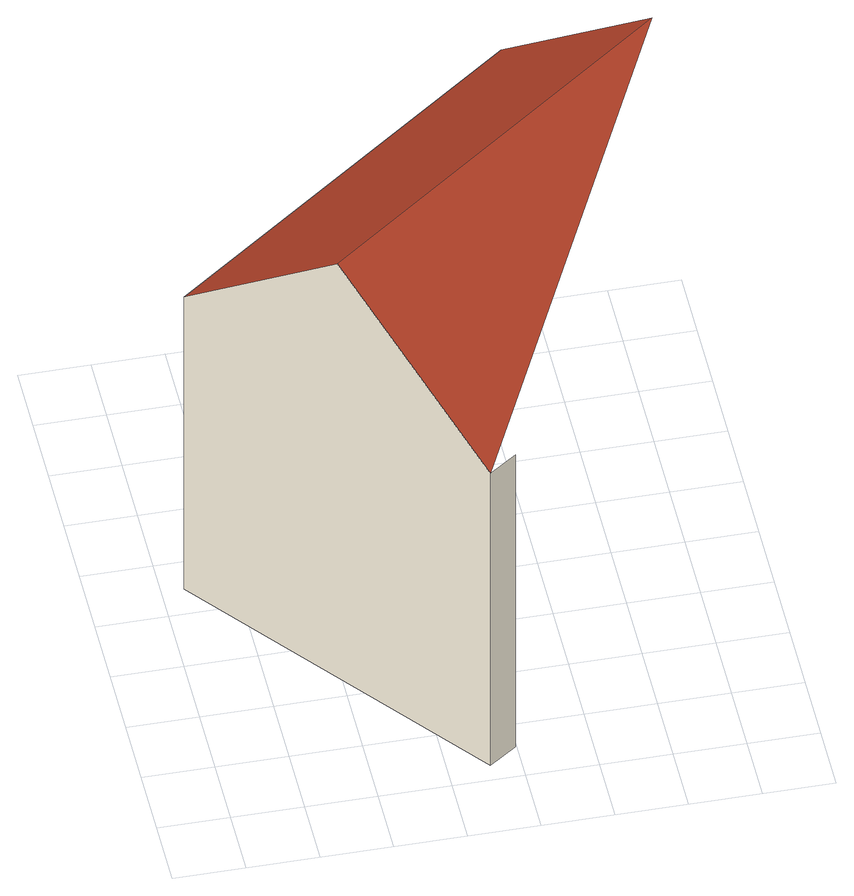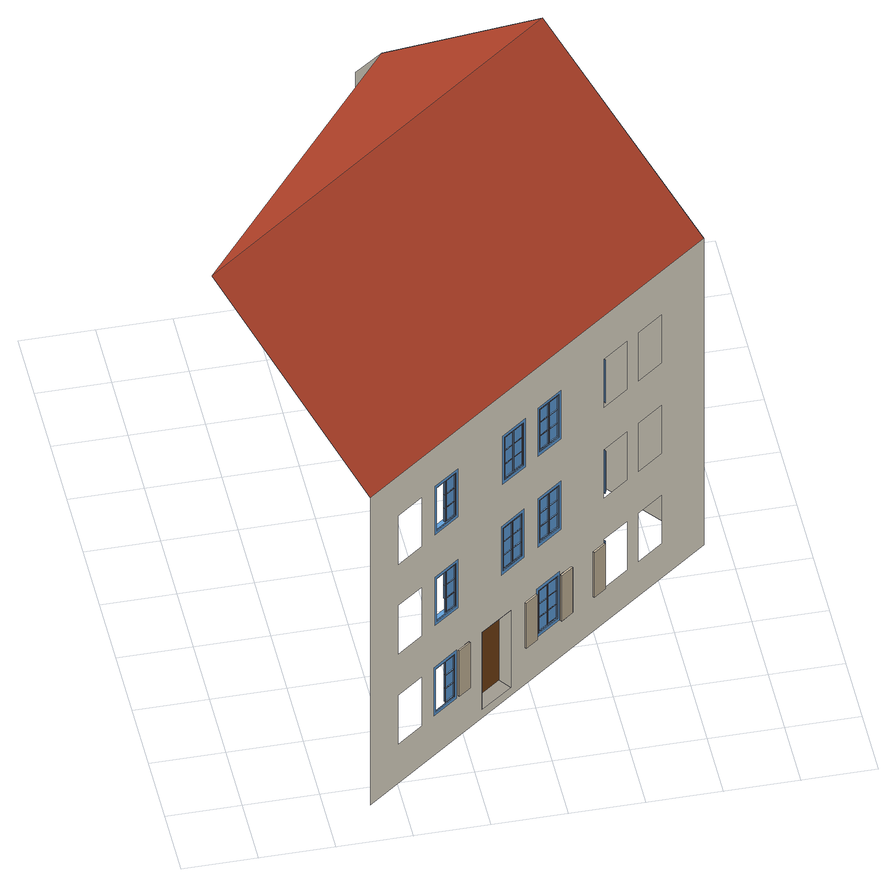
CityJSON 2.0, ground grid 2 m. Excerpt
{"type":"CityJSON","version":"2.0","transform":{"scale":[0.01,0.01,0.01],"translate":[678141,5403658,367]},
"CityObjects":{
"building1":{"type":"Building","attributes":{"measuredHeight":14.99},"children":["building1-1","building1-2","building1-3","building1-4"],"geometry":[{"type":"MultiSurface","lod":"3","boundaries":[[[0,1,2,3,4]],[[5,6,7,8]],[[9,10,11,12]],[[13,14,15,16]],[[17,18,19,20]],[[21,22,23,24]],[[25,26,27,28]],[[29,30,31,32]],[[33,34,35,36]],[[37,38,39,40]],[[41,11,10,42]],[[43,7,6,44]],[[45,15,14,46]],[[47,48,49,50]],[[51,52,53,54]],[[55,56,57,58]],[[59,49,48,60]],[[61,53,52,62]],[[63,57,56,64]],[[4,65,66,0]],[[67,68,69,70]],[[71,72,73,74]],[[75,69,68,76]],[[77,73,72,78]],[[79,80,81,82]],[[83,84,85,86]],[[87,88,89,90]],[[91,92,93,94]],[[95,96,97,98]],[[99,100,101,102]],[[103,104,105,106]],[[107,85,84,108]],[[109,89,88,110]],[[111,93,92,112]],[[113,97,96,114]],[[115,101,100,116]],[[117,105,104,118]],[[119,81,80,120]],[[121,122,123,124]],[[125,126,127,128]],[[129,130,131,132]],[[133,123,122,134]],[[135,127,126,136]],[[137,131,130,138]],[[139,140,141,142],[94,143,144,91],[145,146,83,86],[147,148,87,90]],[[149,150,151,152],[106,153,154,103],[155,156,95,98],[157,158,99,102]],[[86,85,159,145]],[[144,160,92,91]],[[94,93,161,143]],[[148,162,88,87]],[[146,163,84,83]],[[90,89,164,147]],[[98,97,165,155]],[[154,166,104,103]],[[106,105,167,153]],[[158,168,100,99]],[[156,169,96,95]],[[102,101,170,157]],[[161,93,92,160]],[[162,164,89,88]],[[163,159,85,84]],[[167,105,104,166]],[[168,170,101,100]],[[169,165,97,96]],[[112,92,160,171]],[[110,88,162,172]],[[108,84,163,173]],[[118,104,166,174]],[[116,100,168,175]],[[114,96,169,176]],[[177,159,85,107]],[[178,164,89,109]],[[179,161,93,111]],[[180,165,97,113]],[[181,170,101,115]],[[182,167,105,117]],[[183,184,185,186],[132,187,188,129],[189,190,121,124],[191,192,125,128]],[[124,123,193,189]],[[188,194,130,129]],[[132,131,195,187]],[[192,196,126,125]],[[190,197,122,121]],[[128,127,198,191]],[[195,131,130,194]],[[196,198,127,126]],[[197,193,123,122]],[[138,130,194,199]],[[200,193,123,133]],[[136,126,196,201]],[[202,198,127,135]],[[203,195,131,137]],[[134,122,197,204]],[[145,159,163,146]],[[147,164,162,148]],[[143,161,160,144]],[[155,165,169,156]],[[157,170,168,158]],[[153,167,166,154]],[[172,162,164,178]],[[171,160,161,179]],[[173,163,159,177]],[[175,168,170,181]],[[174,166,167,182]],[[176,169,165,180]],[[205,206,207,208],[209,67,70,210]],[[211,212,213,214],[215,71,74,216]],[[70,69,217,210]],[[209,218,68,67]],[[74,73,219,216]],[[215,220,72,71]],[[218,217,69,68],[221,222,223,224],[141,140,139,142]],[[220,219,73,72],[225,226,227,228],[151,150,149,152]],[[189,193,197,190]],[[191,198,196,192]],[[187,195,194,188]],[[229,217,69,75]],[[76,68,218,230]],[[231,219,73,77]],[[78,72,220,232]],[[233,234,235,236]],[[237,238,239,240]],[[241,242,243,244]],[[245,246,247,248]],[[249,250,251,252]],[[253,254,255,256]],[[201,196,198,202]],[[199,194,195,203]],[[204,197,193,200]],[[257,258,259,260],[261,79,82,262]],[[82,81,263,262]],[[261,264,80,79]],[[265,239,238,266]],[[267,243,242,268]],[[269,235,234,270]],[[271,251,250,272]],[[273,255,254,274]],[[275,247,246,276]],[[264,263,81,80],[277,278,279,280],[185,184,183,186]],[[281,263,81,119]],[[120,80,264,282]],[[283,284,285,286]],[[287,288,289,290]],[[291,292,293,294]],[[295,289,288,296]],[[297,293,292,298]],[[299,285,284,300]],[[223,222,221,224],[244,301,302,241],[303,304,237,240],[305,306,233,236]],[[227,226,225,228],[256,307,308,253],[309,310,249,252],[311,312,245,248]],[[302,313,242,241]],[[304,314,238,237]],[[306,315,234,233]],[[308,316,254,253]],[[310,317,250,249]],[[312,318,246,245]],[[240,239,319,303]],[[236,235,320,305]],[[244,243,321,301]],[[252,251,322,309]],[[248,247,323,311]],[[256,255,324,307]],[[321,243,242,313]],[[315,320,235,234]],[[314,319,239,238]],[[324,255,254,316]],[[318,323,247,246]],[[317,322,251,250]],[[270,234,315,325]],[[268,242,313,326]],[[266,238,314,327]],[[276,246,318,328]],[[274,254,316,329]],[[272,250,317,330]],[[331,320,235,269]],[[332,321,243,267]],[[333,319,239,265]],[[334,323,247,275]],[[335,324,255,273]],[[336,322,251,271]],[[279,278,277,280],[294,337,338,291],[339,340,287,290],[341,342,283,286]],[[290,289,343,339]],[[286,285,344,341]],[[294,293,345,337]],[[338,346,292,291]],[[340,347,288,287]],[[342,348,284,283]],[[345,293,292,346]],[[348,344,285,284]],[[347,343,289,288]],[[300,284,348,349]],[[298,292,346,350]],[[296,288,347,351]],[[352,344,285,299]],[[353,345,293,297]],[[354,343,289,295]],[[303,319,314,304]],[[301,321,313,302]],[[305,320,315,306]],[[309,322,317,310]],[[307,324,316,308]],[[311,323,318,312]],[[326,313,321,332]],[[327,314,319,333]],[[325,315,320,331]],[[329,316,324,335]],[[330,317,322,336]],[[328,318,323,334]],[[210,217,218,209]],[[216,219,220,215]],[[339,343,347,340]],[[337,345,346,338]],[[341,344,348,342]],[[350,346,345,353]],[[351,347,343,354]],[[349,348,344,352]],[[230,218,217,229]],[[232,220,219,231]],[[262,263,264,261]],[[282,264,263,281]],[[355,3,2,356],[357,358,359,360],[361,362,363,364],[365,366,367,368],[369,370,371,372],[373,374,375,376],[377,378,379,380],[214,213,212,211],[381,382,383,384],[385,386,387,388],[389,390,391,392],[393,394,395,396],[208,207,206,205],[397,398,399,400],[401,402,403,404],[405,406,407,408],[260,259,258,257],[409,410,411,412],[413,414,415,416]],[[417,418,419,420]],[[421,419,418,422]],[[423,424,425,426]],[[427,428,429,430]],[[431,432,433,434]],[[435,436,437,438]],[[1,0,439]],[[440,425,424,441]],[[442,429,428,443]],[[444,433,432,445]],[[446,437,436,447]],[[448,449,450,451]],[[452,453,454,455]],[[456,457,458,459]],[[460,450,449,461]],[[462,454,453,463]],[[464,458,457,465]],[[466,467,468,469],[434,470,471,431],[472,473,423,426],[474,475,427,430]],[[426,425,476,472]],[[434,433,477,470]],[[430,429,478,474]],[[471,479,432,431]],[[475,480,428,427]],[[473,481,424,423]],[[477,433,432,479]],[[480,478,429,428]],[[481,476,425,424]],[[445,432,479,482]],[[483,476,425,440]],[[443,428,480,484]],[[485,478,429,442]],[[486,477,433,444]],[[441,424,481,487]],[[488,489,490,491],[459,492,493,456],[494,495,448,451],[496,497,452,455]],[[451,450,498,494]],[[459,458,499,492]],[[455,454,500,496]],[[493,501,457,456]],[[497,502,453,452]],[[495,503,449,448]],[[499,458,457,501]],[[502,500,454,453]],[[503,498,450,449]],[[465,457,501,504]],[[505,498,450,460]],[[463,453,502,506]],[[507,500,454,462]],[[508,499,458,464]],[[461,449,503,509]],[[472,476,481,473]],[[474,478,480,475]],[[470,477,479,471]],[[484,480,478,485]],[[482,479,477,486]],[[487,481,476,483]],[[397,400,399,398],[510,417,420,511]],[[420,419,512,511]],[[510,513,418,417]],[[513,512,419,418],[514,515,516,517],[468,467,466,469]],[[494,498,503,495]],[[496,500,502,497]],[[492,499,501,493]],[[422,418,513,518]],[[519,512,419,421]],[[520,521,522,523]],[[524,525,526,527]],[[528,529,530,531]],[[506,502,500,507]],[[504,501,499,508]],[[509,503,498,505]],[[378,377,380,379],[532,435,438,533]],[[534,526,525,535]],[[536,530,529,537]],[[538,522,521,539]],[[438,437,540,533]],[[532,541,436,435]],[[541,540,437,436],[542,543,544,545],[490,489,488,491]],[[546,540,437,446]],[[447,436,541,547]],[[548,549,550,551]],[[552,553,554,555]],[[556,557,558,559]],[[560,554,553,561]],[[562,558,557,563]],[[564,550,549,565]],[[2,1,439,356]],[[516,515,514,517],[531,566,567,528],[568,569,524,527],[570,571,520,523]],[[527,526,572,568]],[[523,522,573,570]],[[531,530,574,566]],[[567,575,529,528]],[[569,576,525,524]],[[571,577,521,520]],[[574,530,529,575]],[[577,573,522,521]],[[576,572,526,525]],[[364,363,578,579]],[[539,521,577,580]],[[537,529,575,581]],[[535,525,576,582]],[[583,573,522,538]],[[584,574,530,536]],[[585,572,526,534]],[[544,543,542,545],[559,586,587,556],[588,589,552,555],[590,591,548,551]],[[555,554,592,588]],[[551,550,593,590]],[[559,558,594,586]],[[587,595,557,556]],[[589,596,553,552]],[[591,597,549,548]],[[594,558,557,595]],[[597,593,550,549]],[[596,592,554,553]],[[565,549,597,598]],[[563,557,595,599]],[[561,553,596,600]],[[601,593,550,564]],[[602,594,558,562]],[[603,592,554,560]],[[568,572,576,569]],[[566,574,575,567]],[[570,573,577,571]],[[581,575,574,584]],[[582,576,572,585]],[[580,577,573,583]],[[511,512,513,510]],[[588,592,596,589]],[[586,594,595,587]],[[590,593,597,591]],[[599,595,594,602]],[[600,596,592,603]],[[598,597,593,601]],[[518,513,512,519]],[[533,540,541,532]],[[547,541,540,546]],[[363,362,604,578]],[[361,364,579,605]],[[604,605,579,578]],[[362,361,605,604]],[[606,607,608,609]],[[610,611,612,613]],[[614,608,607,615]],[[616,612,611,617]],[[618,619,620,621]],[[622,623,624,625]],[[626,627,628,629]],[[630,631,632,633]],[[634,635,636,637]],[[638,639,640,641]],[[642,643,644,645]],[[646,624,623,647]],[[648,628,627,649]],[[650,632,631,651]],[[652,636,635,653]],[[654,640,639,655]],[[656,644,643,657]],[[658,620,619,659]],[[660,661,662,663]],[[664,665,666,667]],[[668,669,670,671]],[[672,662,661,673]],[[674,666,665,675]],[[676,670,669,677]],[[678,679,680,681],[633,682,683,630],[684,685,622,625],[686,687,626,629]],[[688,689,690,691],[645,692,693,642],[694,695,634,637],[696,697,638,641]],[[625,624,698,684]],[[633,632,699,682]],[[629,628,700,686]],[[637,636,701,694]],[[645,644,702,692]],[[641,640,703,696]],[[683,704,631,630]],[[687,705,627,626]],[[685,706,623,622]],[[693,707,643,642]],[[697,708,639,638]],[[695,709,635,634]],[[699,632,631,704]],[[705,700,628,627]],[[706,698,624,623]],[[702,644,643,707]],[[708,703,640,639]],[[709,701,636,635]],[[651,631,704,710]],[[649,627,705,711]],[[647,623,706,712]],[[657,643,707,713]],[[655,639,708,714]],[[653,635,709,715]],[[716,698,624,646]],[[717,700,628,648]],[[718,699,632,650]],[[719,701,636,652]],[[720,703,640,654]],[[721,702,644,656]],[[722,723,724,725],[671,726,727,668],[728,729,660,663],[730,731,664,667]],[[663,662,732,728]],[[727,733,669,668]],[[671,670,734,726]],[[731,735,665,664]],[[729,736,661,660]],[[667,666,737,730]],[[734,670,669,733]],[[735,737,666,665]],[[736,732,662,661]],[[738,732,662,672]],[[739,737,666,674]],[[740,734,670,676]],[[677,669,733,741]],[[675,665,735,742]],[[673,661,736,743]],[[684,698,706,685]],[[686,700,705,687]],[[682,699,704,683]],[[694,701,709,695]],[[696,703,708,697]],[[692,702,707,693]],[[711,705,700,717]],[[710,704,699,718]],[[712,706,698,716]],[[714,708,703,720]],[[713,707,702,721]],[[715,709,701,719]],[[402,401,404,403],[744,606,609,745]],[[376,375,374,373],[746,610,613,747]],[[609,608,748,745]],[[613,612,749,747]],[[744,750,607,606]],[[746,751,611,610]],[[750,748,608,607],[752,753,754,755],[680,679,678,681]],[[751,749,612,611],[756,757,758,759],[690,689,688,691]],[[728,732,736,729]],[[730,737,735,731]],[[726,734,733,727]],[[760,748,608,614]],[[615,607,750,761]],[[762,749,612,616]],[[617,611,751,763]],[[764,765,766,767]],[[768,769,770,771]],[[772,773,774,775]],[[776,777,778,779]],[[780,781,782,783]],[[784,785,786,787]],[[742,735,737,739]],[[741,733,734,740]],[[743,736,732,738]],[[366,365,368,367],[788,618,621,789]],[[621,620,790,789]],[[788,791,619,618]],[[792,770,769,793]],[[794,774,773,795]],[[796,766,765,797]],[[798,782,781,799]],[[800,786,785,801]],[[791,790,620,619],[802,803,804,805],[724,723,722,725]]],"semantics":{"surfaces":[{"type":"WallSurface"},{"type":"Window","frameKlumMaterialClass":"Wood","frameKlumMaterialIndex":"L101","paneMaterialClass":"Glass","_cityeditor_layer":"Unclassified.LoD3"},{"type":"WallSurface","klumMaterialClass":"Plaster","klumMaterialIndex":"I101","materialUncertainty":"0.3"},{"type":"RoofSurface","klumMaterialClass":"Ceramic","klumMaterialIndex":"D201","materialUncertainty":"0.3"},{"type":"OuterCeilingSurface"},{"type":"OuterFloorSurface","klumMaterialClass":"Granite","klumMaterialIndex":"F008","materialUncertainty":"0.3"},{"type":"Door","klumMaterialClass":"Wood","klumMaterialIndex":"L102"}],"values":[0,1,1,1,1,1,1,1,1,1,1,1,1,1,1,1,1,1,1,0,1,1,1,1,1,1,1,1,1,1,1,1,1,1,1,1,1,1,1,1,1,1,1,1,1,1,1,1,1,1,1,1,1,1,1,1,1,1,1,1,1,1,1,1,1,1,1,1,1,1,1,1,1,1,1,1,1,1,1,1,1,1,1,1,1,1,1,1,1,1,1,1,1,1,1,1,1,1,1,1,1,1,1,1,1,1,1,1,1,1,1,1,1,1,1,1,1,1,1,1,1,1,1,1,1,1,1,1,1,1,1,1,1,1,1,1,1,1,1,1,1,1,1,1,1,1,1,1,1,1,1,1,1,1,1,1,1,1,1,1,1,1,1,1,1,1,1,1,1,1,1,1,1,1,1,1,1,1,1,1,1,1,1,1,1,1,1,1,1,1,1,1,1,1,1,1,1,1,1,1,1,1,1,1,1,1,1,1,1,1,1,1,1,1,1,1,1,1,2,1,1,1,1,1,1,3,1,1,1,1,1,1,1,1,1,1,1,1,1,1,1,1,1,1,1,1,1,1,1,1,1,1,1,1,1,1,1,1,1,1,1,1,1,1,1,1,1,1,1,1,1,1,1,1,1,1,1,1,1,1,1,1,1,1,1,1,1,1,1,1,1,1,1,1,1,1,1,1,1,1,1,1,1,1,3,1,1,1,1,1,1,1,1,1,1,2,1,1,1,1,1,1,1,1,1,1,1,1,1,1,1,1,1,1,1,1,1,1,1,1,1,1,1,1,1,1,1,1,1,1,1,1,1,1,4,5,6,2,1,1,1,1,1,1,1,1,1,1,1,1,1,1,1,1,1,1,1,1,1,1,1,1,1,1,1,1,1,1,1,1,1,1,1,1,1,1,1,1,1,1,1,1,1,1,1,1,1,1,1,1,1,1,1,1,1,1,1,1,1,1,1,1,1,1,1,1,1,1,1,1,1,1,1,1,1,1,1,1,1,1,1,1,1,1,1,1,1,1,1,1,1,1,1,1,1,1,1,1,1,1,1,1,1,1,1,1,1,1,1,1,1,1,1,1,1]}}]},
"building1-1":{"type":"BuildingInstallation","attributes":{"klumMaterialClass":"Wood","klumMaterialIndex":"L102","relationToConstruction":"outside"},"parents":["building1"],"geometry":[{"type":"MultiSurface","lod":"3","boundaries":[[[806,807,808,809]],[[807,806,810,811]],[[809,808,812,813]],[[806,809,813,810]],[[813,812,811,810]],[[808,807,811,812]]]}]},
"building1-2":{"type":"BuildingInstallation","attributes":{"klumMaterialClass":"Wood","klumMaterialIndex":"L102","relationToConstruction":"outside"},"parents":["building1"],"geometry":[{"type":"MultiSurface","lod":"3","boundaries":[[[814,815,816,817]],[[815,814,818,819]],[[817,816,820,821]],[[814,817,821,818]],[[821,820,819,818]],[[816,815,819,820]]]}]},
"building1-3":{"type":"BuildingInstallation","attributes":{"klumMaterialClass":"Wood","klumMaterialIndex":"L102","relationToConstruction":"outside"},"parents":["building1"],"geometry":[{"type":"MultiSurface","lod":"3","boundaries":[[[822,823,824,825]],[[823,822,826,827]],[[825,824,828,829]],[[822,825,829,826]],[[829,828,827,826]],[[824,823,827,828]]]}]},
"building1-4":{"type":"BuildingInstallation","attributes":{"klumMaterialClass":"Wood","klumMaterialIndex":"L102","relationToConstruction":"outside"},"parents":["building1"],"geometry":[{"type":"MultiSurface","lod":"3","boundaries":[[[830,831,832,833]],[[831,830,834,835]],[[833,832,836,837]],[[830,833,837,834]],[[837,836,835,834]],[[832,831,835,836]]]}]}
},
"vertices":[
[715,56,1101],[388,475,1542],[60,895,1101],[60,895,42],[715,56,42],[359,1118,535],[360,1116,535],[360,1116,579],[359,1118,579],[359,1118,581],[360,1116,581],[360,1116,626],[359,1118,626],[359,1118,488],[360,1116,488],[360,1116,533],[359,1118,533],[362,1113,315],[360,1116,315],[360,1116,271],[362,1113,271],[362,1113,269],[360,1116,269],[360,1116,224],[362,1113,224],[362,1113,222],[360,1116,222],[360,1116,178],[362,1113,178],[362,1113,939],[360,1116,939],[360,1116,894],[362,1113,894],[362,1113,892],[360,1116,892],[360,1116,848],[362,1113,848],[362,1113,846],[360,1116,846],[360,1116,801],[362,1113,801],[362,1113,626],[362,1113,581],[362,1113,579],[362,1113,535],[362,1113,533],[362,1113,488],[361,1121,173],[362,1120,173],[362,1120,320],[361,1121,320],[361,1121,797],[362,1120,797],[362,1120,944],[361,1121,944],[361,1121,484],[362,1120,484],[362,1120,631],[361,1121,631],[370,1109,320],[370,1109,173],[370,1109,944],[370,1109,797],[370,1109,631],[370,1109,484],[795,113,42],[795,113,1101],[505,1230,952],[506,1229,952],[506,1229,805],[505,1230,805],[505,1230,639],[506,1229,639],[506,1229,492],[505,1230,492],[514,1218,805],[514,1218,952],[514,1218,492],[514,1218,639],[508,1233,329],[510,1231,329],[510,1231,182],[508,1233,182],[509,1231,901],[510,1229,901],[510,1229,856],[509,1231,856],[509,1231,855],[510,1229,855],[510,1229,810],[509,1231,810],[509,1231,947],[510,1229,947],[510,1229,903],[509,1231,903],[509,1231,588],[510,1229,588],[510,1229,544],[509,1231,544],[509,1231,541],[510,1229,541],[510,1229,497],[509,1231,497],[509,1231,634],[510,1229,634],[510,1229,590],[509,1231,590],[513,1226,856],[513,1226,901],[513,1226,810],[513,1226,855],[513,1226,903],[513,1226,947],[513,1226,544],[513,1226,588],[513,1226,497],[513,1226,541],[513,1226,590],[513,1226,634],[518,1220,182],[518,1220,329],[512,1233,278],[514,1232,278],[514,1232,233],[512,1233,233],[512,1233,231],[514,1232,231],[514,1232,187],[512,1233,187],[512,1233,324],[514,1232,324],[514,1232,280],[512,1233,280],[516,1229,233],[516,1229,278],[516,1229,187],[516,1229,231],[516,1229,280],[516,1229,324],[535,1250,808],[508,1230,808],[508,1230,949],[535,1250,949],[533,1249,903],[533,1249,947],[533,1249,856],[533,1249,901],[533,1249,810],[533,1249,855],[535,1250,495],[508,1230,495],[508,1230,636],[535,1250,636],[533,1249,590],[533,1249,634],[533,1249,544],[533,1249,588],[533,1249,497],[533,1249,541],[535,1247,856],[535,1247,947],[535,1247,903],[535,1247,855],[535,1247,901],[535,1247,810],[535,1247,544],[535,1247,634],[535,1247,590],[535,1247,541],[535,1247,588],[535,1247,497],[537,1244,947],[537,1244,855],[537,1244,901],[537,1244,634],[537,1244,541],[537,1244,588],[537,1244,856],[537,1244,810],[537,1244,903],[537,1244,544],[537,1244,497],[537,1244,590],[538,1252,185],[511,1232,185],[511,1232,326],[538,1252,326],[537,1251,280],[537,1251,324],[537,1251,233],[537,1251,278],[537,1251,187],[537,1251,231],[538,1250,233],[538,1250,324],[538,1250,280],[538,1250,231],[538,1250,278],[538,1250,187],[540,1247,324],[540,1247,233],[540,1247,231],[540,1247,187],[540,1247,280],[540,1247,278],[569,1279,795],[499,1226,795],[499,1226,962],[569,1279,962],[564,1274,952],[564,1274,805],[569,1279,482],[499,1226,482],[499,1226,649],[569,1279,649],[564,1274,639],[564,1274,492],[565,1273,805],[565,1273,952],[565,1273,492],[565,1273,639],[536,1251,949],[536,1251,808],[563,1271,808],[563,1271,949],[536,1251,636],[536,1251,495],[563,1271,495],[563,1271,636],[573,1262,805],[573,1262,952],[573,1262,492],[573,1262,639],[538,1252,855],[539,1250,855],[539,1250,810],[538,1252,810],[538,1252,901],[539,1250,901],[539,1250,856],[538,1252,856],[538,1252,947],[539,1250,947],[539,1250,903],[538,1252,903],[538,1252,541],[539,1250,541],[539,1250,497],[538,1252,497],[538,1252,588],[539,1250,588],[539,1250,544],[538,1252,544],[538,1252,634],[539,1250,634],[539,1250,590],[538,1252,590],[573,1281,172],[503,1228,172],[503,1228,339],[573,1281,339],[567,1277,329],[567,1277,182],[568,1275,182],[568,1275,329],[541,1247,856],[541,1247,901],[541,1247,903],[541,1247,947],[541,1247,810],[541,1247,855],[541,1247,544],[541,1247,588],[541,1247,590],[541,1247,634],[541,1247,497],[541,1247,541],[540,1254,326],[540,1254,185],[566,1274,185],[566,1274,326],[576,1264,182],[576,1264,329],[541,1255,231],[542,1253,231],[542,1253,187],[541,1255,187],[541,1255,278],[542,1253,278],[542,1253,233],[541,1255,233],[541,1255,324],[542,1253,324],[542,1253,280],[541,1255,280],[544,1250,233],[544,1250,278],[544,1250,280],[544,1250,324],[544,1250,187],[544,1250,231],[562,1270,903],[562,1270,947],[562,1270,856],[562,1270,901],[562,1270,810],[562,1270,855],[562,1270,590],[562,1270,634],[562,1270,544],[562,1270,588],[562,1270,497],[562,1270,541],[563,1269,947],[563,1269,901],[563,1269,855],[563,1269,634],[563,1269,588],[563,1269,541],[563,1269,856],[563,1269,810],[563,1269,903],[563,1269,544],[563,1269,497],[563,1269,590],[565,1266,855],[565,1266,947],[565,1266,901],[565,1266,541],[565,1266,634],[565,1266,588],[565,1266,810],[565,1266,903],[565,1266,856],[565,1266,497],[565,1266,590],[565,1266,544],[565,1273,280],[565,1273,324],[565,1273,233],[565,1273,278],[565,1273,187],[565,1273,231],[566,1271,233],[566,1271,187],[566,1271,280],[566,1271,324],[566,1271,278],[566,1271,231],[569,1268,231],[569,1268,324],[569,1268,278],[569,1268,187],[569,1268,280],[569,1268,233],[1082,1664,42],[1082,1664,1101],[996,1600,345],[926,1547,345],[926,1547,178],[996,1600,178],[740,1407,71],[740,1407,337],[652,1341,337],[652,1341,71],[818,1466,178],[888,1518,178],[888,1518,345],[818,1466,345],[926,1547,655],[926,1547,488],[996,1600,488],[996,1600,655],[885,1516,655],[814,1463,655],[814,1463,488],[885,1516,488],[611,1310,483],[681,1363,483],[681,1363,650],[611,1310,650],[296,1073,640],[296,1073,474],[367,1126,474],[367,1126,640],[261,1046,472],[261,1046,638],[190,993,638],[190,993,472],[261,1046,785],[261,1046,951],[190,993,951],[190,993,785],[367,1126,787],[367,1126,953],[296,1073,953],[296,1073,787],[678,1360,793],[678,1360,960],[607,1307,960],[607,1307,793],[814,1463,802],[885,1516,802],[885,1516,968],[814,1463,968],[996,1600,798],[996,1600,965],[926,1547,965],[926,1547,798],[296,1073,330],[296,1073,163],[367,1126,163],[367,1126,330],[190,993,161],[261,1046,161],[261,1046,328],[190,993,328],[613,1312,950],[614,1310,950],[614,1310,803],[613,1312,803],[622,1299,803],[622,1299,950],[617,1312,899],[618,1311,899],[618,1311,854],[617,1312,854],[617,1312,852],[618,1311,852],[618,1311,808],[617,1312,808],[617,1312,945],[618,1311,945],[618,1311,901],[617,1312,901],[617,1314,640],[618,1313,640],[618,1313,493],[617,1314,493],[1402,1239,1542],[621,1308,854],[621,1308,899],[621,1308,808],[621,1308,852],[621,1308,901],[621,1308,945],[626,1302,493],[626,1302,640],[621,1315,588],[622,1313,588],[622,1313,544],[621,1315,544],[621,1315,542],[622,1313,542],[622,1313,498],[621,1315,498],[621,1315,635],[622,1313,635],[622,1313,590],[621,1315,590],[624,1310,544],[624,1310,588],[624,1310,498],[624,1310,542],[624,1310,590],[624,1310,635],[643,1331,806],[616,1311,806],[616,1311,947],[643,1331,947],[642,1330,901],[642,1330,945],[642,1330,854],[642,1330,899],[642,1330,808],[642,1330,852],[643,1329,854],[643,1329,901],[643,1329,808],[643,1329,945],[643,1329,852],[643,1329,899],[645,1326,945],[645,1326,854],[645,1326,852],[645,1326,808],[645,1326,901],[645,1326,899],[646,1334,496],[620,1314,496],[620,1314,637],[646,1334,637],[645,1333,590],[645,1333,635],[645,1333,544],[645,1333,588],[645,1333,498],[645,1333,542],[646,1332,544],[646,1332,590],[646,1332,498],[646,1332,635],[646,1332,542],[646,1332,588],[649,1329,635],[649,1329,544],[649,1329,542],[649,1329,498],[649,1329,590],[649,1329,588],[672,1355,950],[672,1355,803],[673,1354,803],[673,1354,950],[644,1333,947],[644,1333,806],[671,1353,806],[671,1353,947],[681,1343,950],[681,1343,803],[646,1333,852],[647,1332,852],[647,1332,808],[646,1333,808],[646,1333,899],[647,1332,899],[647,1332,854],[646,1333,854],[646,1333,945],[647,1332,945],[647,1332,901],[646,1333,901],[676,1358,640],[676,1358,493],[649,1329,854],[649,1329,899],[649,1329,901],[649,1329,945],[649,1329,808],[649,1329,852],[677,1357,493],[677,1357,640],[648,1335,637],[648,1335,496],[675,1355,496],[675,1355,637],[685,1346,493],[685,1346,640],[649,1336,542],[651,1335,542],[651,1335,498],[649,1336,498],[649,1336,588],[651,1335,588],[651,1335,544],[649,1336,544],[649,1336,635],[651,1335,635],[651,1335,590],[649,1336,590],[653,1332,544],[653,1332,588],[653,1332,590],[653,1332,635],[653,1332,498],[653,1332,542],[670,1352,901],[670,1352,945],[670,1352,854],[670,1352,899],[670,1352,808],[670,1352,852],[671,1350,854],[671,1350,808],[671,1350,901],[671,1350,945],[671,1350,899],[671,1350,852],[676,1309,337],[676,1309,71],[673,1347,852],[673,1347,945],[673,1347,899],[673,1347,808],[673,1347,901],[673,1347,854],[674,1355,590],[674,1355,635],[674,1355,544],[674,1355,588],[674,1355,498],[674,1355,542],[675,1353,544],[675,1353,498],[675,1353,590],[675,1353,635],[675,1353,588],[675,1353,542],[677,1350,542],[677,1350,635],[677,1350,588],[677,1350,498],[677,1350,590],[677,1350,544],[764,1375,337],[764,1375,71],[820,1467,958],[821,1466,958],[821,1466,811],[820,1467,811],[820,1467,645],[821,1466,645],[821,1466,498],[820,1467,498],[829,1455,811],[829,1455,958],[829,1455,498],[829,1455,645],[824,1470,335],[825,1468,335],[825,1468,188],[824,1470,188],[824,1468,907],[826,1467,907],[826,1467,863],[824,1468,863],[824,1468,861],[826,1467,861],[826,1467,816],[824,1468,816],[824,1468,954],[826,1467,954],[826,1467,909],[824,1468,909],[824,1468,594],[826,1467,594],[826,1467,550],[824,1468,550],[824,1468,548],[826,1467,548],[826,1467,503],[824,1468,503],[824,1468,641],[826,1467,641],[826,1467,596],[824,1468,596],[828,1463,863],[828,1463,907],[828,1463,816],[828,1463,861],[828,1463,909],[828,1463,954],[828,1463,550],[828,1463,594],[828,1463,503],[828,1463,548],[828,1463,596],[828,1463,641],[833,1458,188],[833,1458,335],[828,1471,284],[829,1469,284],[829,1469,240],[828,1471,240],[828,1471,238],[829,1469,238],[829,1469,193],[828,1471,193],[828,1471,331],[829,1469,331],[829,1469,286],[828,1471,286],[831,1466,240],[831,1466,284],[831,1466,193],[831,1466,238],[831,1466,286],[831,1466,331],[850,1487,814],[823,1467,814],[823,1467,956],[850,1487,956],[849,1486,909],[849,1486,954],[849,1486,863],[849,1486,907],[849,1486,816],[849,1486,861],[850,1487,501],[823,1467,501],[823,1467,643],[850,1487,643],[849,1486,596],[849,1486,641],[849,1486,550],[849,1486,594],[849,1486,503],[849,1486,548],[850,1485,863],[850,1485,909],[850,1485,816],[850,1485,550],[850,1485,596],[850,1485,503],[850,1485,954],[850,1485,861],[850,1485,907],[850,1485,641],[850,1485,548],[850,1485,594],[852,1482,954],[852,1482,861],[852,1482,907],[852,1482,641],[852,1482,548],[852,1482,594],[852,1482,863],[852,1482,816],[852,1482,909],[852,1482,550],[852,1482,503],[852,1482,596],[853,1490,191],[827,1470,191],[827,1470,332],[853,1490,332],[852,1489,286],[852,1489,331],[852,1489,240],[852,1489,284],[852,1489,193],[852,1489,238],[853,1487,240],[853,1487,331],[853,1487,286],[853,1487,238],[853,1487,284],[853,1487,193],[855,1484,240],[855,1484,193],[855,1484,286],[855,1484,331],[855,1484,238],[855,1484,284],[879,1512,958],[879,1512,811],[879,1512,645],[879,1512,498],[880,1510,811],[880,1510,498],[880,1510,958],[880,1510,645],[852,1489,956],[852,1489,814],[878,1509,814],[878,1509,956],[852,1489,643],[852,1489,501],[878,1509,501],[878,1509,643],[888,1499,811],[888,1499,958],[888,1499,498],[888,1499,645],[853,1489,861],[854,1488,861],[854,1488,816],[853,1489,816],[853,1489,907],[854,1488,907],[854,1488,863],[853,1489,863],[853,1489,954],[854,1488,954],[854,1488,909],[853,1489,909],[853,1489,548],[854,1488,548],[854,1488,503],[853,1489,503],[853,1489,594],[854,1488,594],[854,1488,550],[853,1489,550],[853,1489,641],[854,1488,641],[854,1488,596],[853,1489,596],[882,1514,335],[882,1514,188],[883,1512,188],[883,1512,335],[856,1485,863],[856,1485,907],[856,1485,909],[856,1485,954],[856,1485,816],[856,1485,861],[856,1485,550],[856,1485,594],[856,1485,596],[856,1485,641],[855,1491,332],[855,1491,191],[882,1511,191],[882,1511,332],
[367,1126,164],[402,1152,164],[402,1152,319],[367,1126,319],[364,1131,164],[398,1157,164],[398,1157,319],[364,1131,319],
[468,1202,171],[502,1228,171],[502,1228,327],[468,1202,327],[464,1207,171],[498,1233,171],[498,1233,327],[464,1207,327],
[576,1283,171],[610,1309,171],[610,1309,327],[576,1283,327],[572,1288,171],[606,1314,171],[606,1314,327],[572,1288,327],
[781,1438,186],[815,1463,186],[815,1463,342],[781,1438,342],[777,1443,186],[811,1468,186],[811,1468,342],[777,1443,342]
]}
